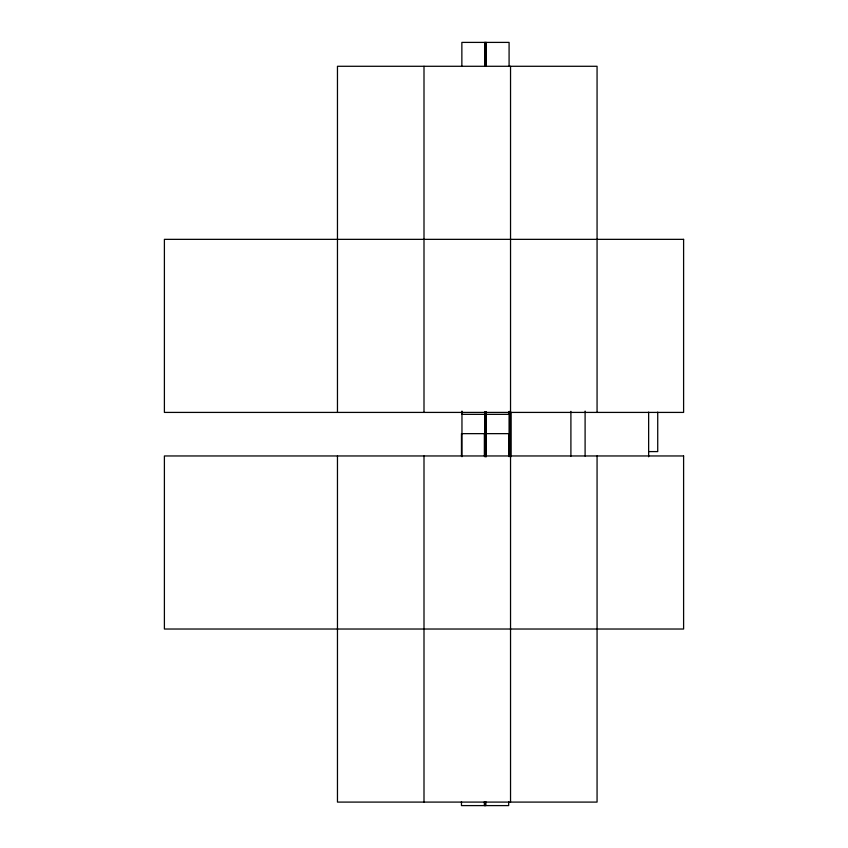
<?xml version="1.0" encoding="UTF-8"?>
<svg xmlns="http://www.w3.org/2000/svg" width="848" height="848" viewBox="0 0 848 848"><rect width="100%" height="100%" fill="white"/><g stroke="black" fill="none" stroke-linecap="round" stroke-linejoin="round"><path stroke-width="1.27" d="M648.646 451.592L657.73 451.592L657.73 412.117M648.646 412.117L648.646 456.775M597.066 412.414L597.066 66.282L337.462 66.282L337.462 412.414M597.066 455.959L597.066 802.091L337.462 802.091L337.462 455.959M585.099 411.089L585.099 456.054M570.905 411.375L570.905 456.182M510.984 412.245L510.984 456.669M510.538 66.282L510.538 802.091M509.531 411.375L509.531 456.182M509.182 411.704L509.182 456.701M509.086 66.229L509.086 42.4L461.863 42.4L461.863 66.229M509.086 411.704L509.086 414.354L461.863 414.354L461.863 411.704M508.683 456.15L508.683 433.646L461.471 433.646L461.471 456.15M508.683 801.625L508.683 805.6L461.471 805.6L461.471 801.625M486.18 42.4L486.18 66.229M486.275 411.704L486.275 456.701M485.83 42.4L485.83 66.229M485.925 411.704L485.925 456.701M485.787 801.625L485.787 805.6M485.438 433.646L485.438 456.15M485.438 801.625L485.438 805.6M485.12 42.4L485.12 66.229M485.215 411.704L485.215 456.701M484.759 42.4L484.759 66.229M484.865 411.704L484.865 456.701M484.727 801.625L484.727 805.6M484.367 433.646L484.367 456.15M484.367 801.625L484.367 805.6M461.959 411.068L461.959 456.701M424 66.282L424 412.414M424 455.959L424 802.091M683.605 239.348L164.395 239.348L164.395 412.414L683.605 412.414L683.605 239.348M683.605 455.959L164.395 455.959L164.395 629.025L683.605 629.025L683.605 455.959"/></g></svg>
